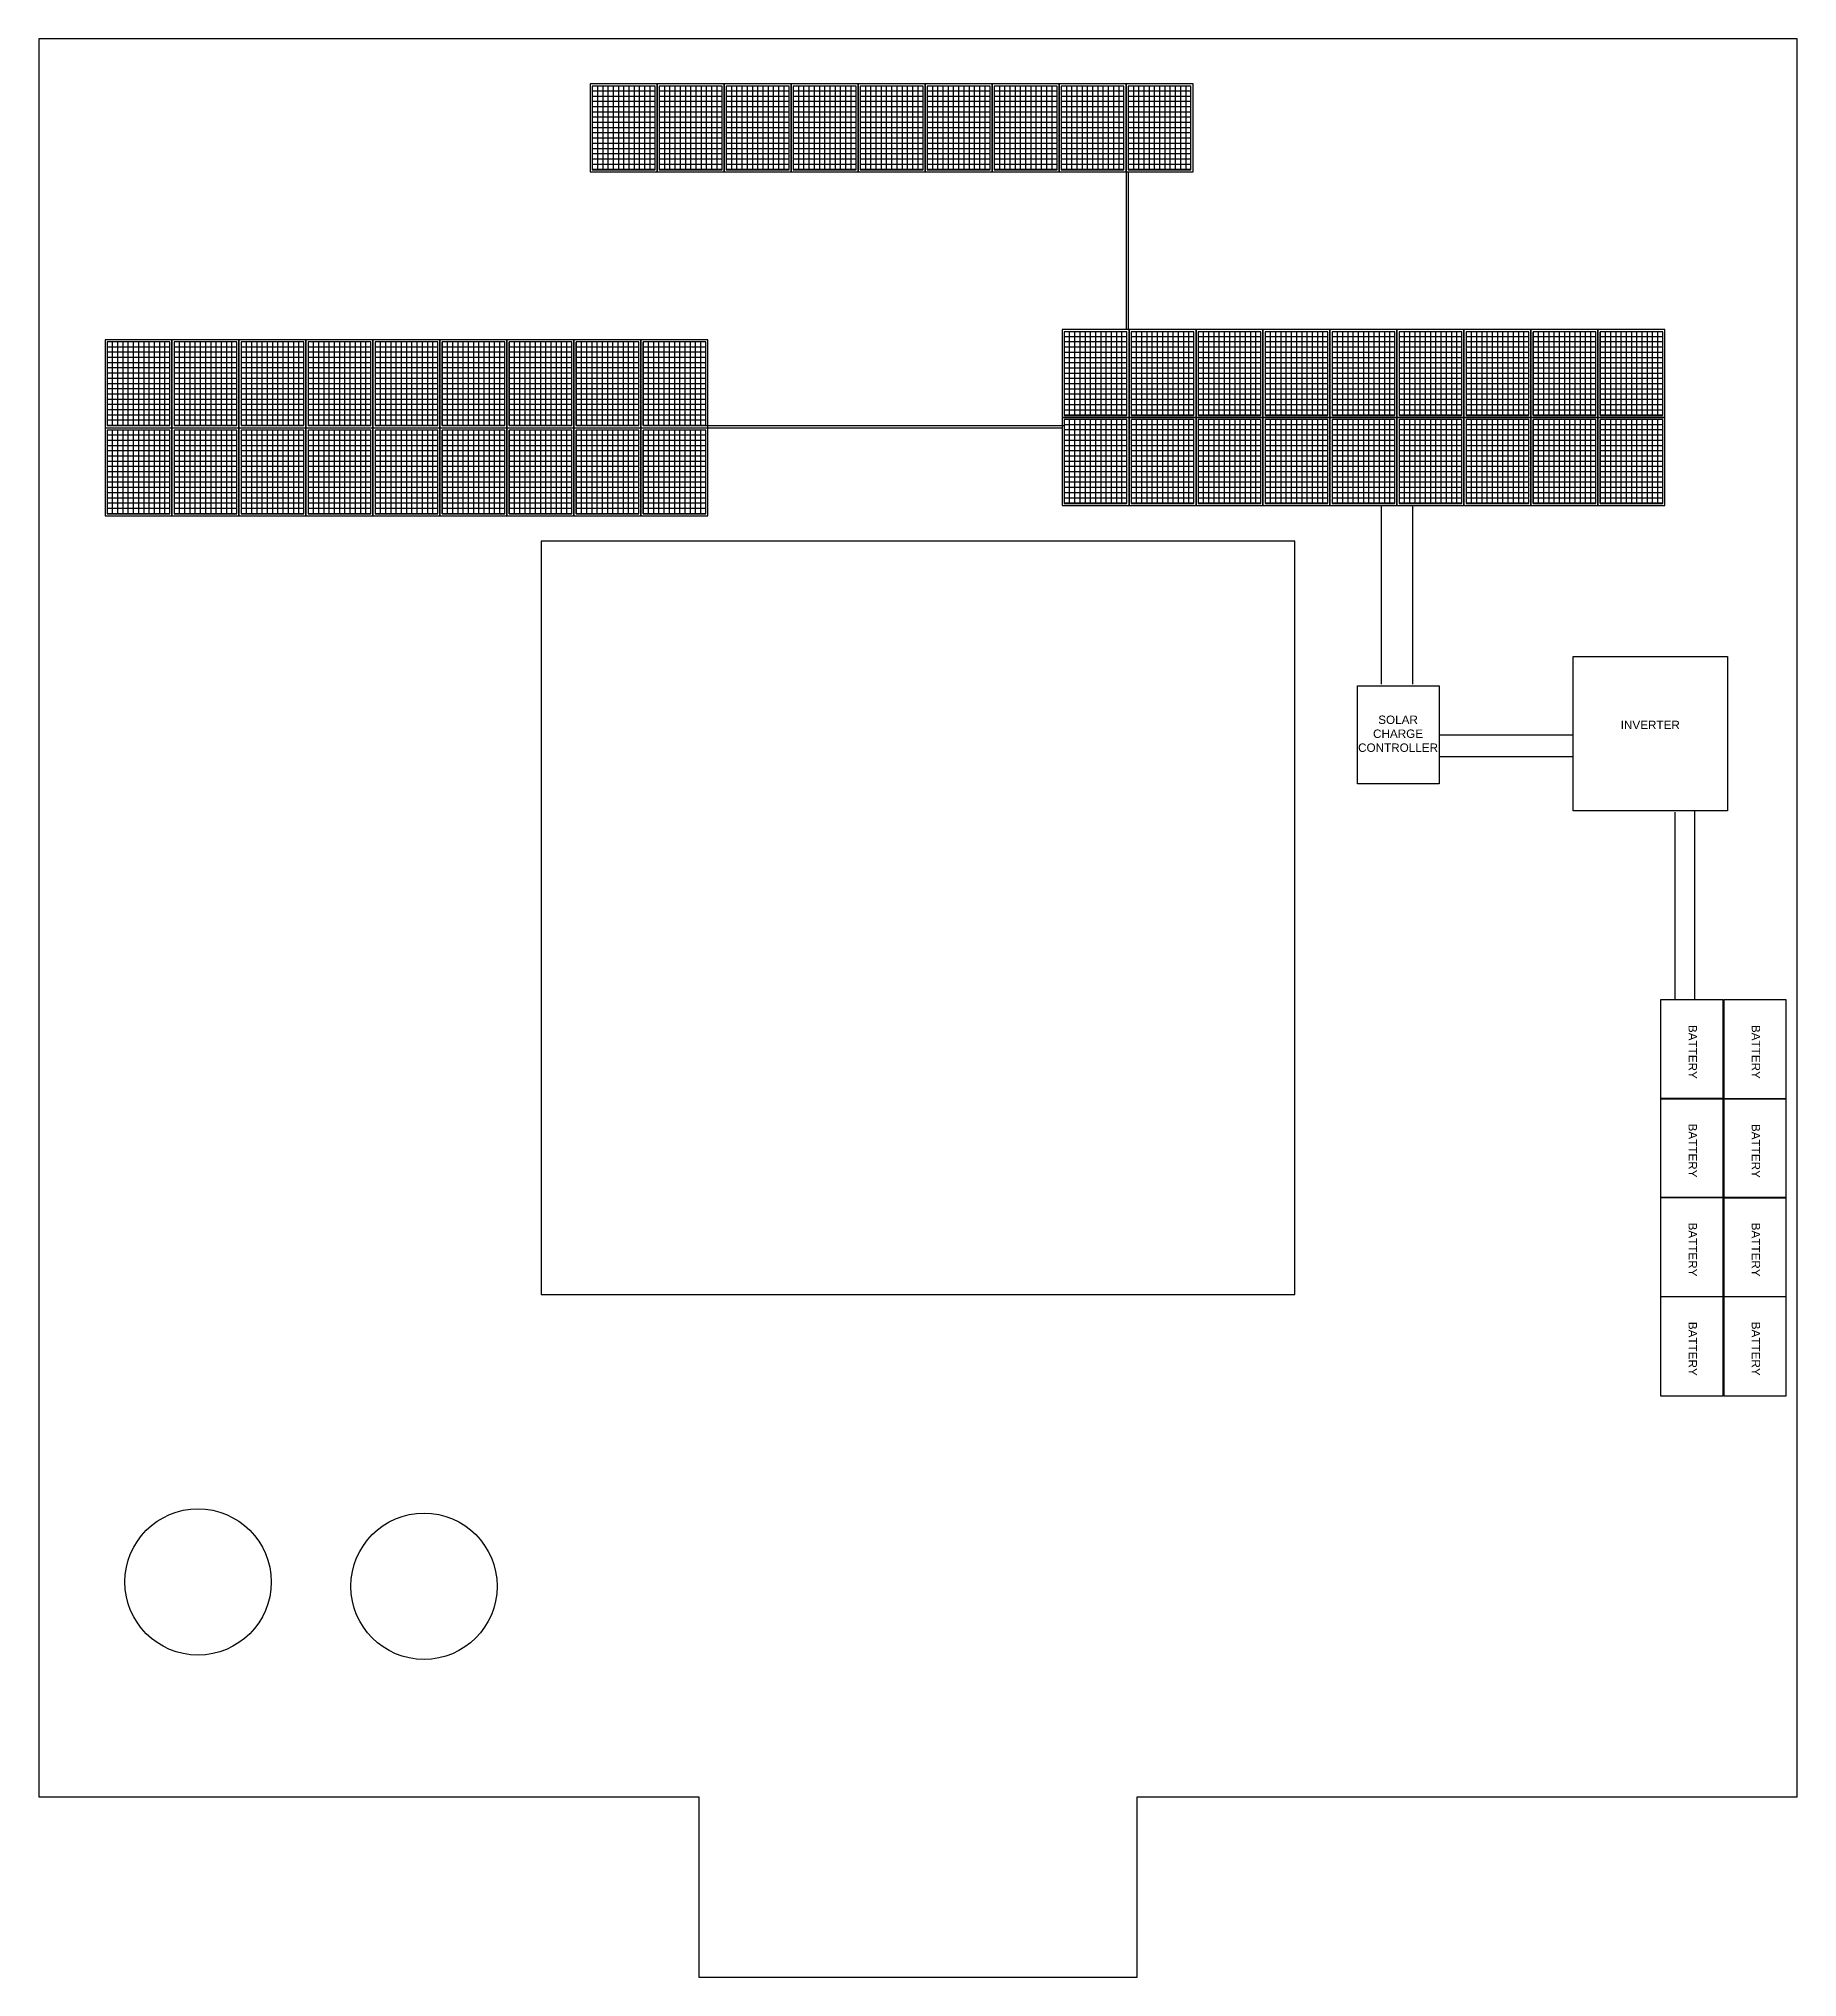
# Model space of a CAD drawing. Header units: metres. Extents: x 3.9 to 45.9, y 6.6 to 52.9.
import ezdxf

# ---------------------------------------------------------------- set-up
doc = ezdxf.new("R2010")
doc.units = ezdxf.units.M
doc.header["$MEASUREMENT"] = 0
for name, color, linetype in [('c1', 6, 'Continuous'), ('medium', 4, 'Continuous'), ('Thick', 1, 'Continuous'), ('thin', 3, 'Continuous')]:
    doc.layers.add(name, color=color, linetype=linetype)
doc.styles.get("Standard").update_dxf_attribs({"font": 'arial.ttf'})

msp = doc.modelspace()

# ---------------------------------------------------------------- hatches: boundary and pattern name
at = {"true_color": 0x7aafdf, "transparency": 33554658}
h = msp.add_hatch(dxfattribs=at)
h.set_pattern_fill('NET', color=143)
h.set_pattern_definition([(0, (-39.12773, 0.82167), (0, 0.125), []), (90, (-39.12773, 0.82167), (-0.125, 8e-18), [])])
h.paths.add_polyline_path([(17.116, 49.81), (18.616, 49.81), (18.616, 51.81), (17.116, 51.81)])
h = msp.add_hatch(dxfattribs=at)
h.set_pattern_fill('NET', color=143)
h.set_pattern_definition([(0, (-37.52773, 0.82167), (0, 0.125), []), (90, (-37.52773, 0.82167), (-0.125, 8e-18), [])])
h.paths.add_polyline_path([(18.716, 49.81), (20.216, 49.81), (20.216, 51.81), (18.716, 51.81)])
h = msp.add_hatch(dxfattribs=at)
h.set_pattern_fill('NET', color=143)
h.set_pattern_definition([(0, (-35.92773, 0.82167), (0, 0.125), []), (90, (-35.92773, 0.82167), (-0.125, 8e-18), [])])
h.paths.add_polyline_path([(20.316, 49.81), (21.816, 49.81), (21.816, 51.81), (20.316, 51.81)])
h = msp.add_hatch(dxfattribs=at)
h.set_pattern_fill('NET', color=143)
h.set_pattern_definition([(0, (-34.32773, 0.82167), (0, 0.125), []), (90, (-34.32773, 0.82167), (-0.125, 8e-18), [])])
h.paths.add_polyline_path([(21.916, 49.81), (23.416, 49.81), (23.416, 51.81), (21.916, 51.81)])
h = msp.add_hatch(dxfattribs=at)
h.set_pattern_fill('NET', color=143)
h.set_pattern_definition([(0, (-32.72773, 0.82167), (0, 0.125), []), (90, (-32.72773, 0.82167), (-0.125, 8e-18), [])])
h.paths.add_polyline_path([(23.516, 49.81), (25.016, 49.81), (25.016, 51.81), (23.516, 51.81)])
h = msp.add_hatch(dxfattribs=at)
h.set_pattern_fill('NET', color=143)
h.set_pattern_definition([(0, (-31.12773, 0.82167), (0, 0.125), []), (90, (-31.12773, 0.82167), (-0.125, 8e-18), [])])
h.paths.add_polyline_path([(25.116, 49.81), (26.616, 49.81), (26.616, 51.81), (25.116, 51.81)])
h = msp.add_hatch(dxfattribs=at)
h.set_pattern_fill('NET', color=143)
h.set_pattern_definition([(0, (-29.52773, 0.82167), (0, 0.125), []), (90, (-29.52773, 0.82167), (-0.125, 8e-18), [])])
h.paths.add_polyline_path([(26.716, 49.81), (28.216, 49.81), (28.216, 51.81), (26.716, 51.81)])
h = msp.add_hatch(dxfattribs=at)
h.set_pattern_fill('NET', color=143)
h.set_pattern_definition([(0, (-27.92773, 0.82167), (0, 0.125), []), (90, (-27.92773, 0.82167), (-0.125, 8e-18), [])])
h.paths.add_polyline_path([(28.316, 49.81), (29.816, 49.81), (29.816, 51.81), (28.316, 51.81)])
h = msp.add_hatch(dxfattribs=at)
h.set_pattern_fill('NET', color=143)
h.set_pattern_definition([(0, (-26.32773, 0.82167), (0, 0.125), []), (90, (-26.32773, 0.82167), (-0.125, 8e-18), [])])
h.paths.add_polyline_path([(29.916, 49.81), (31.416, 49.81), (31.416, 51.81), (29.916, 51.81)])
h = msp.add_hatch(dxfattribs=at)
h.set_pattern_fill('NET', color=143)
h.set_pattern_definition([(0, (-27.85719, -5.04647), (0, 0.125), []), (90, (-27.85719, -5.04647), (-0.125, 8e-18), [])])
h.paths.add_polyline_path([(28.386, 43.942), (29.886, 43.942), (29.886, 45.942), (28.386, 45.942)])
h = msp.add_hatch(dxfattribs=at)
h.set_pattern_fill('NET', color=143)
h.set_pattern_definition([(0, (-26.25719, -5.04647), (0, 0.125), []), (90, (-26.25719, -5.04647), (-0.125, 8e-18), [])])
h.paths.add_polyline_path([(29.986, 43.942), (31.486, 43.942), (31.486, 45.942), (29.986, 45.942)])
h = msp.add_hatch(dxfattribs=at)
h.set_pattern_fill('NET', color=143)
h.set_pattern_definition([(0, (-24.65719, -5.04647), (0, 0.125), []), (90, (-24.65719, -5.04647), (-0.125, 8e-18), [])])
h.paths.add_polyline_path([(31.586, 43.942), (33.086, 43.942), (33.086, 45.942), (31.586, 45.942)])
h = msp.add_hatch(dxfattribs=at)
h.set_pattern_fill('NET', color=143)
h.set_pattern_definition([(0, (-23.05719, -5.04647), (0, 0.125), []), (90, (-23.05719, -5.04647), (-0.125, 8e-18), [])])
h.paths.add_polyline_path([(33.186, 43.942), (34.686, 43.942), (34.686, 45.942), (33.186, 45.942)])
h = msp.add_hatch(dxfattribs=at)
h.set_pattern_fill('NET', color=143)
h.set_pattern_definition([(0, (-21.45719, -5.04647), (0, 0.125), []), (90, (-21.45719, -5.04647), (-0.125, 8e-18), [])])
h.paths.add_polyline_path([(34.786, 43.942), (36.286, 43.942), (36.286, 45.942), (34.786, 45.942)])
h = msp.add_hatch(dxfattribs=at)
h.set_pattern_fill('NET', color=143)
h.set_pattern_definition([(0, (-19.85719, -5.04647), (0, 0.125), []), (90, (-19.85719, -5.04647), (-0.125, 8e-18), [])])
h.paths.add_polyline_path([(36.386, 43.942), (37.886, 43.942), (37.886, 45.942), (36.386, 45.942)])
h = msp.add_hatch(dxfattribs=at)
h.set_pattern_fill('NET', color=143)
h.set_pattern_definition([(0, (-18.25719, -5.04647), (0, 0.125), []), (90, (-18.25719, -5.04647), (-0.125, 8e-18), [])])
h.paths.add_polyline_path([(37.986, 43.942), (39.486, 43.942), (39.486, 45.942), (37.986, 45.942)])
h = msp.add_hatch(dxfattribs=at)
h.set_pattern_fill('NET', color=143)
h.set_pattern_definition([(0, (-16.65719, -5.04647), (0, 0.125), []), (90, (-16.65719, -5.04647), (-0.125, 8e-18), [])])
h.paths.add_polyline_path([(39.586, 43.942), (41.086, 43.942), (41.086, 45.942), (39.586, 45.942)])
h = msp.add_hatch(dxfattribs=at)
h.set_pattern_fill('NET', color=143)
h.set_pattern_definition([(0, (-15.05719, -5.04647), (0, 0.125), []), (90, (-15.05719, -5.04647), (-0.125, 8e-18), [])])
h.paths.add_polyline_path([(41.186, 43.942), (42.686, 43.942), (42.686, 45.942), (41.186, 45.942)])
h = msp.add_hatch(dxfattribs=at)
h.set_pattern_fill('NET', color=143)
h.set_pattern_definition([(0, (-50.71539, -5.2921), (0, 0.125), []), (90, (-50.71539, -5.2921), (-0.125, 8e-18), [])])
h.paths.add_polyline_path([(5.528, 43.697), (7.028, 43.697), (7.028, 45.697), (5.528, 45.697)])
h = msp.add_hatch(dxfattribs=at)
h.set_pattern_fill('NET', color=143)
h.set_pattern_definition([(0, (-49.11539, -5.2921), (0, 0.125), []), (90, (-49.11539, -5.2921), (-0.125, 8e-18), [])])
h.paths.add_polyline_path([(7.128, 43.697), (8.628, 43.697), (8.628, 45.697), (7.128, 45.697)])
h = msp.add_hatch(dxfattribs=at)
h.set_pattern_fill('NET', color=143)
h.set_pattern_definition([(0, (-47.51539, -5.2921), (0, 0.125), []), (90, (-47.51539, -5.2921), (-0.125, 8e-18), [])])
h.paths.add_polyline_path([(8.728, 43.697), (10.228, 43.697), (10.228, 45.697), (8.728, 45.697)])
h = msp.add_hatch(dxfattribs=at)
h.set_pattern_fill('NET', color=143)
h.set_pattern_definition([(0, (-45.91539, -5.2921), (0, 0.125), []), (90, (-45.91539, -5.2921), (-0.125, 8e-18), [])])
h.paths.add_polyline_path([(10.328, 43.697), (11.828, 43.697), (11.828, 45.697), (10.328, 45.697)])
h = msp.add_hatch(dxfattribs=at)
h.set_pattern_fill('NET', color=143)
h.set_pattern_definition([(0, (-44.31539, -5.2921), (0, 0.125), []), (90, (-44.31539, -5.2921), (-0.125, 8e-18), [])])
h.paths.add_polyline_path([(11.928, 43.697), (13.428, 43.697), (13.428, 45.697), (11.928, 45.697)])
h = msp.add_hatch(dxfattribs=at)
h.set_pattern_fill('NET', color=143)
h.set_pattern_definition([(0, (-42.71539, -5.2921), (0, 0.125), []), (90, (-42.71539, -5.2921), (-0.125, 8e-18), [])])
h.paths.add_polyline_path([(13.528, 43.697), (15.028, 43.697), (15.028, 45.697), (13.528, 45.697)])
h = msp.add_hatch(dxfattribs=at)
h.set_pattern_fill('NET', color=143)
h.set_pattern_definition([(0, (-41.11539, -5.2921), (0, 0.125), []), (90, (-41.11539, -5.2921), (-0.125, 8e-18), [])])
h.paths.add_polyline_path([(15.128, 43.697), (16.628, 43.697), (16.628, 45.697), (15.128, 45.697)])
h = msp.add_hatch(dxfattribs=at)
h.set_pattern_fill('NET', color=143)
h.set_pattern_definition([(0, (-39.51539, -5.2921), (0, 0.125), []), (90, (-39.51539, -5.2921), (-0.125, 8e-18), [])])
h.paths.add_polyline_path([(16.728, 43.697), (18.228, 43.697), (18.228, 45.697), (16.728, 45.697)])
h = msp.add_hatch(dxfattribs=at)
h.set_pattern_fill('NET', color=143)
h.set_pattern_definition([(0, (-37.91539, -5.2921), (0, 0.125), []), (90, (-37.91539, -5.2921), (-0.125, 8e-18), [])])
h.paths.add_polyline_path([(18.328, 43.697), (19.828, 43.697), (19.828, 45.697), (18.328, 45.697)])
h = msp.add_hatch(dxfattribs=at)
h.set_pattern_fill('NET', color=143)
h.set_pattern_definition([(0, (-50.71539, -7.39846), (0, 0.125), []), (90, (-50.71539, -7.39846), (-0.125, 8e-18), [])])
h.paths.add_polyline_path([(5.528, 41.59), (7.028, 41.59), (7.028, 43.59), (5.528, 43.59)])
h = msp.add_hatch(dxfattribs=at)
h.set_pattern_fill('NET', color=143)
h.set_pattern_definition([(0, (-49.11539, -7.39846), (0, 0.125), []), (90, (-49.11539, -7.39846), (-0.125, 8e-18), [])])
h.paths.add_polyline_path([(7.128, 41.59), (8.628, 41.59), (8.628, 43.59), (7.128, 43.59)])
h = msp.add_hatch(dxfattribs=at)
h.set_pattern_fill('NET', color=143)
h.set_pattern_definition([(0, (-47.51539, -7.39846), (0, 0.125), []), (90, (-47.51539, -7.39846), (-0.125, 8e-18), [])])
h.paths.add_polyline_path([(8.728, 41.59), (10.228, 41.59), (10.228, 43.59), (8.728, 43.59)])
h = msp.add_hatch(dxfattribs=at)
h.set_pattern_fill('NET', color=143)
h.set_pattern_definition([(0, (-45.91539, -7.39846), (0, 0.125), []), (90, (-45.91539, -7.39846), (-0.125, 8e-18), [])])
h.paths.add_polyline_path([(10.328, 41.59), (11.828, 41.59), (11.828, 43.59), (10.328, 43.59)])
h = msp.add_hatch(dxfattribs=at)
h.set_pattern_fill('NET', color=143)
h.set_pattern_definition([(0, (-44.31539, -7.39846), (0, 0.125), []), (90, (-44.31539, -7.39846), (-0.125, 8e-18), [])])
h.paths.add_polyline_path([(11.928, 41.59), (13.428, 41.59), (13.428, 43.59), (11.928, 43.59)])
h = msp.add_hatch(dxfattribs=at)
h.set_pattern_fill('NET', color=143)
h.set_pattern_definition([(0, (-42.71539, -7.39846), (0, 0.125), []), (90, (-42.71539, -7.39846), (-0.125, 8e-18), [])])
h.paths.add_polyline_path([(13.528, 41.59), (15.028, 41.59), (15.028, 43.59), (13.528, 43.59)])
h = msp.add_hatch(dxfattribs=at)
h.set_pattern_fill('NET', color=143)
h.set_pattern_definition([(0, (-41.11539, -7.39846), (0, 0.125), []), (90, (-41.11539, -7.39846), (-0.125, 8e-18), [])])
h.paths.add_polyline_path([(15.128, 41.59), (16.628, 41.59), (16.628, 43.59), (15.128, 43.59)])
h = msp.add_hatch(dxfattribs=at)
h.set_pattern_fill('NET', color=143)
h.set_pattern_definition([(0, (-39.51539, -7.39846), (0, 0.125), []), (90, (-39.51539, -7.39846), (-0.125, 8e-18), [])])
h.paths.add_polyline_path([(16.728, 41.59), (18.228, 41.59), (18.228, 43.59), (16.728, 43.59)])
h = msp.add_hatch(dxfattribs=at)
h.set_pattern_fill('NET', color=143)
h.set_pattern_definition([(0, (-37.91539, -7.39846), (0, 0.125), []), (90, (-37.91539, -7.39846), (-0.125, 8e-18), [])])
h.paths.add_polyline_path([(18.328, 41.59), (19.828, 41.59), (19.828, 43.59), (18.328, 43.59)])
h = msp.add_hatch(dxfattribs=at)
h.set_pattern_fill('NET', color=143)
h.set_pattern_definition([(0, (-27.85719, -7.14811), (0, 0.125), []), (90, (-27.85719, -7.14811), (-0.125, 8e-18), [])])
h.paths.add_polyline_path([(28.386, 41.841), (29.886, 41.841), (29.886, 43.841), (28.386, 43.841)])
h = msp.add_hatch(dxfattribs=at)
h.set_pattern_fill('NET', color=143)
h.set_pattern_definition([(0, (-26.25719, -7.14811), (0, 0.125), []), (90, (-26.25719, -7.14811), (-0.125, 8e-18), [])])
h.paths.add_polyline_path([(29.986, 41.841), (31.486, 41.841), (31.486, 43.841), (29.986, 43.841)])
h = msp.add_hatch(dxfattribs=at)
h.set_pattern_fill('NET', color=143)
h.set_pattern_definition([(0, (-24.65719, -7.14811), (0, 0.125), []), (90, (-24.65719, -7.14811), (-0.125, 8e-18), [])])
h.paths.add_polyline_path([(31.586, 41.841), (33.086, 41.841), (33.086, 43.841), (31.586, 43.841)])
h = msp.add_hatch(dxfattribs=at)
h.set_pattern_fill('NET', color=143)
h.set_pattern_definition([(0, (-23.05719, -7.14811), (0, 0.125), []), (90, (-23.05719, -7.14811), (-0.125, 8e-18), [])])
h.paths.add_polyline_path([(33.186, 41.841), (34.686, 41.841), (34.686, 43.841), (33.186, 43.841)])
h = msp.add_hatch(dxfattribs=at)
h.set_pattern_fill('NET', color=143)
h.set_pattern_definition([(0, (-21.45719, -7.14811), (0, 0.125), []), (90, (-21.45719, -7.14811), (-0.125, 8e-18), [])])
h.paths.add_polyline_path([(34.786, 41.841), (36.286, 41.841), (36.286, 43.841), (34.786, 43.841)])
h = msp.add_hatch(dxfattribs=at)
h.set_pattern_fill('NET', color=143)
h.set_pattern_definition([(0, (-19.85719, -7.14811), (0, 0.125), []), (90, (-19.85719, -7.14811), (-0.125, 8e-18), [])])
h.paths.add_polyline_path([(36.386, 41.841), (37.886, 41.841), (37.886, 43.841), (36.386, 43.841)])
h = msp.add_hatch(dxfattribs=at)
h.set_pattern_fill('NET', color=143)
h.set_pattern_definition([(0, (-18.25719, -7.14811), (0, 0.125), []), (90, (-18.25719, -7.14811), (-0.125, 8e-18), [])])
h.paths.add_polyline_path([(37.986, 41.841), (39.486, 41.841), (39.486, 43.841), (37.986, 43.841)])
h = msp.add_hatch(dxfattribs=at)
h.set_pattern_fill('NET', color=143)
h.set_pattern_definition([(0, (-16.65719, -7.14811), (0, 0.125), []), (90, (-16.65719, -7.14811), (-0.125, 8e-18), [])])
h.paths.add_polyline_path([(39.586, 41.841), (41.086, 41.841), (41.086, 43.841), (39.586, 43.841)])
h = msp.add_hatch(dxfattribs=at)
h.set_pattern_fill('NET', color=143)
h.set_pattern_definition([(0, (-15.05719, -7.14811), (0, 0.125), []), (90, (-15.05719, -7.14811), (-0.125, 8e-18), [])])
h.paths.add_polyline_path([(41.186, 41.841), (42.686, 41.841), (42.686, 43.841), (41.186, 43.841)])

# ---------------------------------------------------------------- linework, layer by layer
for points in [[(17.066, 49.76), (18.666, 49.76), (18.666, 51.86), (17.066, 51.86)], [(17.116, 49.81), (18.616, 49.81), (18.616, 51.81), (17.116, 51.81)], [(18.666, 49.76), (20.266, 49.76), (20.266, 51.86), (18.666, 51.86)], [(18.716, 49.81), (20.216, 49.81), (20.216, 51.81), (18.716, 51.81)], [(20.266, 49.76), (21.866, 49.76), (21.866, 51.86), (20.266, 51.86)], [(20.316, 49.81), (21.816, 49.81), (21.816, 51.81), (20.316, 51.81)], [(21.866, 49.76), (23.466, 49.76), (23.466, 51.86), (21.866, 51.86)], [(21.916, 49.81), (23.416, 49.81), (23.416, 51.81), (21.916, 51.81)], [(23.466, 49.76), (25.066, 49.76), (25.066, 51.86), (23.466, 51.86)], [(23.516, 49.81), (25.016, 49.81), (25.016, 51.81), (23.516, 51.81)], [(25.066, 49.76), (26.666, 49.76), (26.666, 51.86), (25.066, 51.86)], [(25.116, 49.81), (26.616, 49.81), (26.616, 51.81), (25.116, 51.81)], [(26.666, 49.76), (28.266, 49.76), (28.266, 51.86), (26.666, 51.86)], [(26.716, 49.81), (28.216, 49.81), (28.216, 51.81), (26.716, 51.81)], [(28.266, 49.76), (29.866, 49.76), (29.866, 51.86), (28.266, 51.86)], [(28.316, 49.81), (29.816, 49.81), (29.816, 51.81), (28.316, 51.81)], [(29.866, 49.76), (31.466, 49.76), (31.466, 51.86), (29.866, 51.86)], [(29.916, 49.81), (31.416, 49.81), (31.416, 51.81), (29.916, 51.81)], [(28.336, 43.892), (29.936, 43.892), (29.936, 45.992), (28.336, 45.992)], [(28.386, 43.942), (29.886, 43.942), (29.886, 45.942), (28.386, 45.942)], [(29.936, 43.892), (31.536, 43.892), (31.536, 45.992), (29.936, 45.992)], [(29.986, 43.942), (31.486, 43.942), (31.486, 45.942), (29.986, 45.942)], [(31.536, 43.892), (33.136, 43.892), (33.136, 45.992), (31.536, 45.992)], [(31.586, 43.942), (33.086, 43.942), (33.086, 45.942), (31.586, 45.942)], [(33.136, 43.892), (34.736, 43.892), (34.736, 45.992), (33.136, 45.992)], [(33.186, 43.942), (34.686, 43.942), (34.686, 45.942), (33.186, 45.942)], [(34.736, 43.892), (36.336, 43.892), (36.336, 45.992), (34.736, 45.992)], [(34.786, 43.942), (36.286, 43.942), (36.286, 45.942), (34.786, 45.942)], [(36.336, 43.892), (37.936, 43.892), (37.936, 45.992), (36.336, 45.992)], [(36.386, 43.942), (37.886, 43.942), (37.886, 45.942), (36.386, 45.942)], [(37.936, 43.892), (39.536, 43.892), (39.536, 45.992), (37.936, 45.992)], [(37.986, 43.942), (39.486, 43.942), (39.486, 45.942), (37.986, 45.942)], [(39.536, 43.892), (41.136, 43.892), (41.136, 45.992), (39.536, 45.992)], [(39.586, 43.942), (41.086, 43.942), (41.086, 45.942), (39.586, 45.942)], [(41.136, 43.892), (42.736, 43.892), (42.736, 45.992), (41.136, 45.992)], [(41.186, 43.942), (42.686, 43.942), (42.686, 45.942), (41.186, 45.942)], [(5.478, 43.647), (7.078, 43.647), (7.078, 45.747), (5.478, 45.747)], [(5.528, 43.697), (7.028, 43.697), (7.028, 45.697), (5.528, 45.697)], [(7.078, 43.647), (8.678, 43.647), (8.678, 45.747), (7.078, 45.747)], [(7.128, 43.697), (8.628, 43.697), (8.628, 45.697), (7.128, 45.697)], [(8.678, 43.647), (10.278, 43.647), (10.278, 45.747), (8.678, 45.747)], [(8.728, 43.697), (10.228, 43.697), (10.228, 45.697), (8.728, 45.697)], [(10.278, 43.647), (11.878, 43.647), (11.878, 45.747), (10.278, 45.747)], [(10.328, 43.697), (11.828, 43.697), (11.828, 45.697), (10.328, 45.697)], [(11.878, 43.647), (13.478, 43.647), (13.478, 45.747), (11.878, 45.747)], [(11.928, 43.697), (13.428, 43.697), (13.428, 45.697), (11.928, 45.697)], [(13.478, 43.647), (15.078, 43.647), (15.078, 45.747), (13.478, 45.747)], [(13.528, 43.697), (15.028, 43.697), (15.028, 45.697), (13.528, 45.697)], [(15.078, 43.647), (16.678, 43.647), (16.678, 45.747), (15.078, 45.747)], [(15.128, 43.697), (16.628, 43.697), (16.628, 45.697), (15.128, 45.697)], [(16.678, 43.647), (18.278, 43.647), (18.278, 45.747), (16.678, 45.747)], [(16.728, 43.697), (18.228, 43.697), (18.228, 45.697), (16.728, 45.697)], [(18.278, 43.647), (19.878, 43.647), (19.878, 45.747), (18.278, 45.747)], [(18.328, 43.697), (19.828, 43.697), (19.828, 45.697), (18.328, 45.697)], [(5.478, 41.54), (7.078, 41.54), (7.078, 43.64), (5.478, 43.64)], [(5.528, 41.59), (7.028, 41.59), (7.028, 43.59), (5.528, 43.59)], [(7.078, 41.54), (8.678, 41.54), (8.678, 43.64), (7.078, 43.64)], [(7.128, 41.59), (8.628, 41.59), (8.628, 43.59), (7.128, 43.59)], [(8.678, 41.54), (10.278, 41.54), (10.278, 43.64), (8.678, 43.64)], [(8.728, 41.59), (10.228, 41.59), (10.228, 43.59), (8.728, 43.59)], [(10.278, 41.54), (11.878, 41.54), (11.878, 43.64), (10.278, 43.64)], [(10.328, 41.59), (11.828, 41.59), (11.828, 43.59), (10.328, 43.59)], [(11.878, 41.54), (13.478, 41.54), (13.478, 43.64), (11.878, 43.64)], [(11.928, 41.59), (13.428, 41.59), (13.428, 43.59), (11.928, 43.59)], [(13.478, 41.54), (15.078, 41.54), (15.078, 43.64), (13.478, 43.64)], [(13.528, 41.59), (15.028, 41.59), (15.028, 43.59), (13.528, 43.59)], [(15.078, 41.54), (16.678, 41.54), (16.678, 43.64), (15.078, 43.64)], [(15.128, 41.59), (16.628, 41.59), (16.628, 43.59), (15.128, 43.59)], [(16.678, 41.54), (18.278, 41.54), (18.278, 43.64), (16.678, 43.64)], [(16.728, 41.59), (18.228, 41.59), (18.228, 43.59), (16.728, 43.59)], [(18.278, 41.54), (19.878, 41.54), (19.878, 43.64), (18.278, 43.64)], [(18.328, 41.59), (19.828, 41.59), (19.828, 43.59), (18.328, 43.59)], [(28.336, 41.791), (29.936, 41.791), (29.936, 43.891), (28.336, 43.891)], [(28.386, 41.841), (29.886, 41.841), (29.886, 43.841), (28.386, 43.841)], [(29.936, 41.791), (31.536, 41.791), (31.536, 43.891), (29.936, 43.891)], [(29.986, 41.841), (31.486, 41.841), (31.486, 43.841), (29.986, 43.841)], [(31.536, 41.791), (33.136, 41.791), (33.136, 43.891), (31.536, 43.891)], [(31.586, 41.841), (33.086, 41.841), (33.086, 43.841), (31.586, 43.841)], [(33.136, 41.791), (34.736, 41.791), (34.736, 43.891), (33.136, 43.891)], [(33.186, 41.841), (34.686, 41.841), (34.686, 43.841), (33.186, 43.841)], [(34.736, 41.791), (36.336, 41.791), (36.336, 43.891), (34.736, 43.891)], [(34.786, 41.841), (36.286, 41.841), (36.286, 43.841), (34.786, 43.841)], [(36.336, 41.791), (37.936, 41.791), (37.936, 43.891), (36.336, 43.891)], [(36.386, 41.841), (37.886, 41.841), (37.886, 43.841), (36.386, 43.841)], [(37.936, 41.791), (39.536, 41.791), (39.536, 43.891), (37.936, 43.891)], [(37.986, 41.841), (39.486, 41.841), (39.486, 43.841), (37.986, 43.841)], [(39.536, 41.791), (41.136, 41.791), (41.136, 43.891), (39.536, 43.891)], [(39.586, 41.841), (41.086, 41.841), (41.086, 43.841), (39.586, 43.841)], [(41.136, 41.791), (42.736, 41.791), (42.736, 43.891), (41.136, 43.891)], [(41.186, 41.841), (42.686, 41.841), (42.686, 43.841), (41.186, 43.841)], [(40.542, 38.182), (44.233, 38.182), (44.233, 34.493), (40.542, 34.493)], [(35.396, 37.48), (37.341, 37.48), (37.341, 35.143), (35.396, 35.143)], [(44.125, 29.981), (42.631, 29.981), (42.631, 27.616), (44.125, 27.616)], [(45.634, 29.98), (44.141, 29.98), (44.141, 27.616), (45.634, 27.616)], [(44.125, 27.624), (42.631, 27.624), (42.631, 25.259), (44.125, 25.259)], [(45.633, 27.615), (44.14, 27.615), (44.14, 25.25), (45.633, 25.25)], [(44.125, 25.259), (42.631, 25.259), (42.631, 22.895), (44.125, 22.895)], [(45.633, 25.257), (44.14, 25.257), (44.14, 22.892), (45.633, 22.892)], [(44.125, 22.887), (42.631, 22.887), (42.631, 20.523), (44.125, 20.523)], [(45.633, 22.889), (44.14, 22.889), (44.14, 20.525), (45.633, 20.525)]]:
    msp.add_lwpolyline(points, close=True)
at = {"layer": 'c1'}
for p, q in [((29.866, 49.76), (29.866, 45.992)), ((19.878, 43.647), (28.336, 43.647)), ((36.71, 41.791), (36.71, 37.525)), ((37.348, 35.791), (40.541, 35.791)), ((43.446, 34.491), (43.446, 29.984))]:
    msp.add_line(p, q, dxfattribs=at)
at = {"layer": 'medium'}
for centre in [(7.7, 16.075), (13.097, 15.972)]:
    msp.add_circle(centre, 1.747, dxfattribs=at)
at = {"layer": 'Thick'}
for points in [[(19.665, 10.939), (19.665, 6.633), (30.127, 6.633), (30.127, 10.939), (45.896, 10.939), (45.896, 52.939), (3.896, 52.939), (3.896, 10.939)], [(15.896, 22.939), (33.896, 22.939), (33.896, 40.939), (15.896, 40.939)]]:
    msp.add_lwpolyline(points, close=True, dxfattribs=at)
at = {"layer": 'thin'}
for p, q in [((29.916, 49.76), (29.916, 45.992)), ((19.828, 43.697), (28.386, 43.697)), ((35.96, 41.791), (35.96, 37.521)), ((37.341, 36.312), (40.542, 36.312)), ((37.341, 36.312), (40.542, 36.312)), ((37.341, 36.312), (40.542, 36.312)), ((37.341, 36.312), (40.542, 36.312)), ((42.971, 34.467), (42.971, 29.972))]:
    msp.add_line(p, q, dxfattribs=at)

# ---------------------------------------------------------------- texts
at = {"char_height": 0.2}
for s, width, heights, insert, attachment_point in [('SOLAR\\PCHARGE\\P\\pxtD.4;CONTROLLER', 0.89392, [1.215], (36.362, 36.337), 5), ('INVERTER', 2.38809, [0], (41.68, 36.649), 1)]:
    msp.add_mtext_dynamic_manual_height_columns(s, width=width, gutter_width=1, heights=heights, dxfattribs=dict(at, insert=insert, attachment_point=attachment_point))
at = {"char_height": 0.2, "attachment_point": 1, "rotation": 270}
for insert in [(43.501, 29.382), (45.01, 29.382), (43.501, 27.025), (45.009, 27.016), (43.501, 24.661), (45.009, 24.658), (43.501, 22.289), (45.009, 22.291)]:
    msp.add_mtext_dynamic_manual_height_columns('BATTERY', width=0.43432, gutter_width=1, heights=[0.2], dxfattribs=dict(at, insert=insert))

doc.saveas('drawing.dxf')
